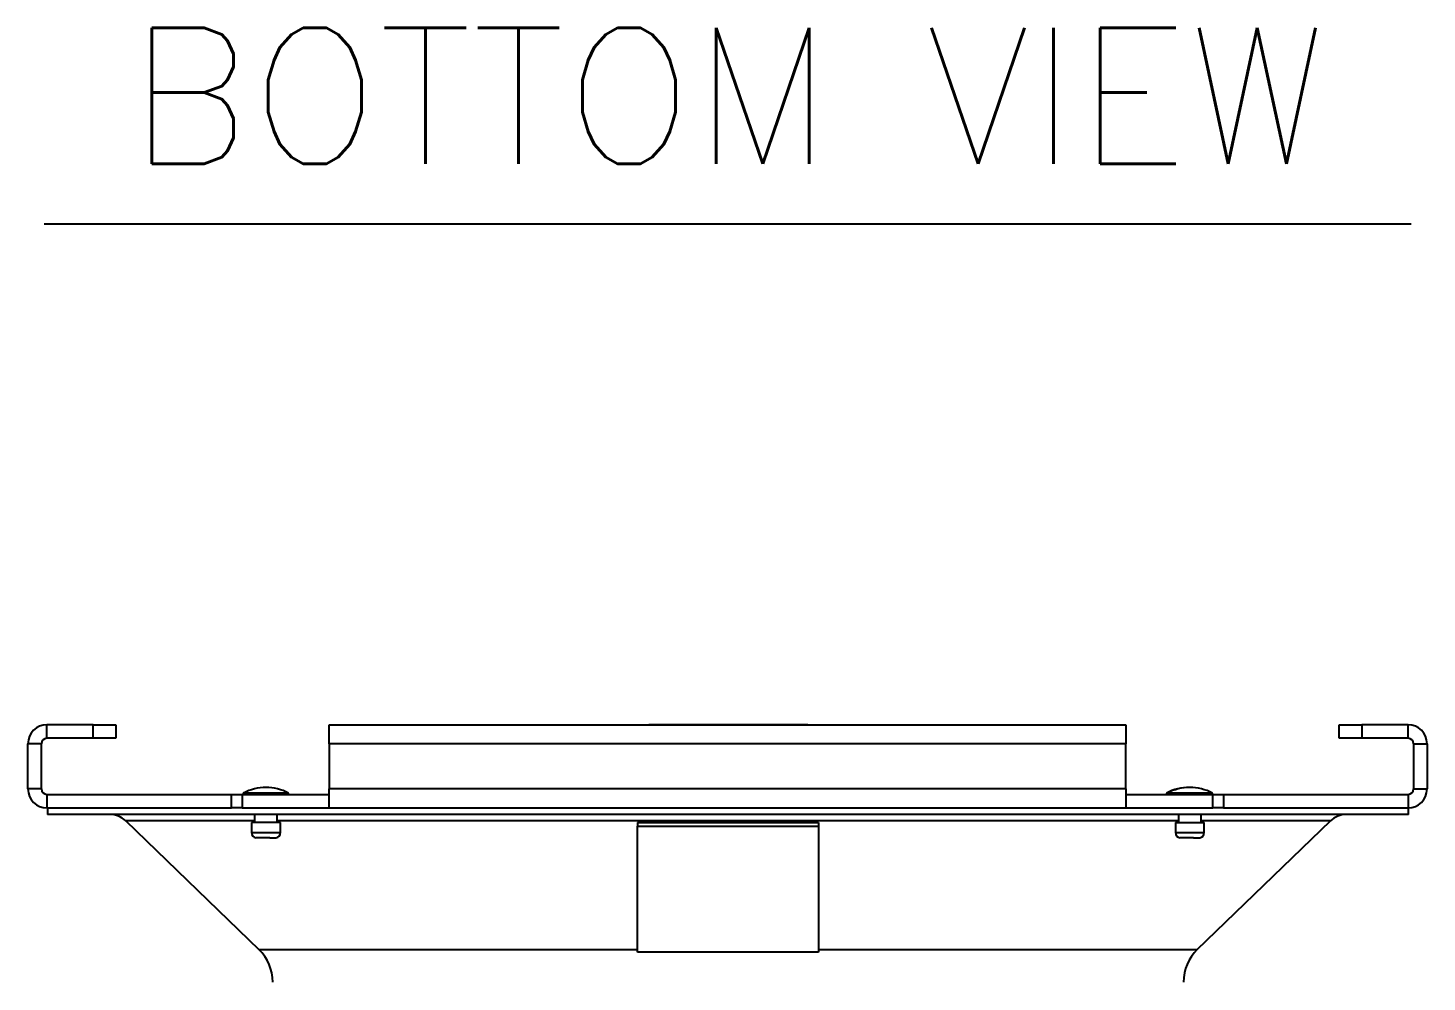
# Model space of a CAD drawing. Extents: x 16.7 to 113.1, y 4.5 to 84.5.
# Drawn here: x 50.09 to 57.82, y 22.09 to 27.36 of the extents above; entities that cross this region are included whole.
import ezdxf
from ezdxf.enums import TextEntityAlignment as Align

# ---------------------------------------------------------------- set-up
doc = ezdxf.new("R2010")
doc.units = 0
doc.header["$MEASUREMENT"] = 0
doc.layers.add('OBJECT', color=7, linetype='CONTINUOUS')
doc.styles.get("Standard").update_dxf_attribs({"font": 'SIMPLEX'})

msp = doc.modelspace()

# ---------------------------------------------------------------- linework, layer by layer
at = {"layer": 'OBJECT', "color": 1}
msp.add_line((50.1804, 26.2797), (57.7347, 26.2797), dxfattribs=at)
at = {"layer": 'OBJECT'}
for p, q in [((50.1966, 23.4365), (50.1966, 23.5114)), ((50.4516, 23.5114), (50.1966, 23.5114)), ((50.4516, 23.4365), (50.4516, 23.5114)), ((50.4516, 23.5114), (50.5766, 23.5114)), ((50.5766, 23.5114), (50.5766, 23.4365)), ((51.7566, 23.4065), (51.7566, 23.5114)), ((51.7566, 23.5114), (56.1566, 23.5114)), ((53.5187, 23.5114), (53.5222, 23.5115)), ((53.6472, 23.5115), (53.5222, 23.5115)), ((54.2722, 23.5115), (53.6472, 23.5115)), ((53.6472, 23.5114), (53.6472, 23.5115)), ((54.3972, 23.5115), (54.2722, 23.5115)), ((54.2722, 23.5114), (54.2722, 23.5115)), ((54.4008, 23.5114), (54.3972, 23.5115)), ((56.1566, 23.5114), (56.1566, 23.4065)), ((57.3366, 23.4365), (57.3366, 23.5114)), ((57.3366, 23.5114), (57.4616, 23.5114)), ((57.4616, 23.5114), (57.4616, 23.4365)), ((57.7166, 23.5114), (57.4616, 23.5114)), ((57.7166, 23.4365), (57.7166, 23.5114)), ((50.4516, 23.4365), (50.1966, 23.4365)), ((50.5766, 23.4365), (50.4516, 23.4365)), ((57.4616, 23.4365), (57.3366, 23.4365)), ((57.7166, 23.4365), (57.4616, 23.4365)), ((50.0917, 23.1564), (50.0917, 23.4065)), ((50.1666, 23.4065), (50.0917, 23.4065)), ((50.1666, 23.1564), (50.1666, 23.4065)), ((51.7566, 23.4065), (51.7566, 23.1564)), ((56.1566, 23.4065), (51.7566, 23.4065)), ((56.1566, 23.1564), (56.1566, 23.4065)), ((57.7466, 23.4065), (57.7466, 23.1564)), ((57.7466, 23.4065), (57.8215, 23.4065)), ((57.8215, 23.4065), (57.8215, 23.1564)), ((50.1666, 23.1564), (50.0917, 23.1564)), ((50.1966, 23.1264), (50.1966, 23.0515)), ((50.1966, 23.1264), (51.216, 23.1264)), ((51.216, 23.0515), (51.216, 23.1264)), ((51.216, 23.1264), (51.2757, 23.1264)), ((51.2757, 23.1264), (51.2757, 23.0515)), ((51.2757, 23.1264), (51.7566, 23.1264)), ((51.2814, 23.134), (51.2814, 23.1264)), ((51.5314, 23.134), (51.2814, 23.134)), ((51.5314, 23.1264), (51.5314, 23.134)), ((56.1566, 23.1564), (51.7566, 23.1564)), ((51.7566, 23.0515), (51.7566, 23.1564)), ((56.1566, 23.1564), (56.1566, 23.0515)), ((56.1566, 23.1264), (56.6374, 23.1264)), ((56.3817, 23.134), (56.3817, 23.1264)), ((56.386, 23.134), (56.3817, 23.134)), ((56.386, 23.134), (56.386, 23.1264)), ((56.636, 23.134), (56.386, 23.134)), ((56.636, 23.1264), (56.636, 23.134)), ((56.6374, 23.0515), (56.6374, 23.1264)), ((56.6374, 23.1264), (56.6971, 23.1264)), ((56.6971, 23.1264), (56.6971, 23.0515)), ((56.6971, 23.1264), (57.7166, 23.1264)), ((57.7166, 23.1264), (57.7166, 23.0515)), ((57.7466, 23.1564), (57.8215, 23.1564)), ((50.1966, 23.0515), (51.216, 23.0515)), ((50.1997, 23.0515), (50.1997, 23.0155)), ((51.2757, 23.0515), (51.216, 23.0515)), ((51.2757, 23.0515), (51.7566, 23.0515)), ((51.7566, 23.0515), (56.1566, 23.0515)), ((56.1566, 23.0515), (56.6374, 23.0515)), ((56.6971, 23.0515), (56.6374, 23.0515)), ((56.6971, 23.0515), (57.7166, 23.0515)), ((57.7197, 23.0515), (57.7166, 23.0515)), ((57.7197, 23.0155), (57.7197, 23.0515)), ((57.7197, 23.0155), (50.1997, 23.0155)), ((50.6315, 22.9804), (51.3674, 22.2696)), ((51.3439, 22.9804), (50.6315, 22.9804)), ((51.3264, 22.9704), (51.3264, 22.9154)), ((51.4864, 22.9704), (51.3264, 22.9704)), ((51.3439, 23.0155), (51.3439, 22.9704)), ((51.4689, 22.9704), (51.4689, 23.0155)), ((56.4485, 22.9804), (51.4689, 22.9804)), ((51.4864, 22.9154), (51.4864, 22.9704)), ((53.4597, 22.9715), (54.4597, 22.9715)), ((53.4597, 22.9715), (53.4597, 22.95)), ((54.4597, 22.9715), (54.4597, 22.95)), ((56.431, 22.9704), (56.431, 22.9154)), ((56.431, 22.9704), (56.591, 22.9704)), ((56.4485, 23.0155), (56.4485, 22.9704)), ((56.552, 22.2696), (57.2879, 22.9804)), ((56.5735, 22.9704), (56.5735, 23.0155)), ((57.2879, 22.9804), (56.5735, 22.9804)), ((56.591, 22.9154), (56.591, 22.9704)), ((51.3264, 22.9154), (51.4864, 22.9154)), ((51.4274, 22.8859), (51.3514, 22.8859)), ((51.4274, 22.8859), (51.4614, 22.8859)), ((53.4597, 22.95), (54.4597, 22.95)), ((53.4597, 22.2552), (53.4597, 22.95)), ((54.4597, 22.95), (54.4597, 22.2552)), ((56.431, 22.9154), (56.591, 22.9154)), ((56.532, 22.8859), (56.456, 22.8859)), ((56.532, 22.8859), (56.566, 22.8859)), ((51.3674, 22.2696), (53.4597, 22.2696)), ((54.4597, 22.2696), (56.552, 22.2696)), ((54.4597, 22.2552), (53.4597, 22.2552))]:
    msp.add_line(p, q, dxfattribs=at)
for centre, radius, start, end in [((50.1966, 23.4065), 0.1049, 90, 180), ((57.7166, 23.4065), 0.1049, 360, 90), ((50.1966, 23.4065), 0.03, 90, 180), ((57.7166, 23.4065), 0.03, 360, 90), ((50.1966, 23.1564), 0.1049, 180, 270), ((50.1966, 23.1564), 0.03, 180, 270), ((51.4064, 22.8927), 0.2717, 62.61209, 117.38791), ((56.5067, 22.8927), 0.2717, 89.54927, 117.38791), ((56.511, 22.8927), 0.2717, 62.61209, 117.38791), ((57.7166, 23.1564), 0.1049, 270, 0), ((57.7166, 23.1564), 0.03, 270, 0), ((50.5447, 22.8905), 0.125, 45.99227, 90), ((57.3748, 22.8905), 0.125, 90, 134.00773), ((51.3564, 22.9154), 0.03, 180, 260.40593), ((51.4564, 22.9154), 0.03, 279.59407, 0), ((56.461, 22.9154), 0.03, 180, 260.40593), ((56.561, 22.9154), 0.03, 279.59407, 0), ((51.1937, 22.0898), 0.25, 0, 45.99227), ((56.7257, 22.0898), 0.25, 134.00773, 180)]:
    msp.add_arc(centre, radius, start, end, dxfattribs=at)

# ---------------------------------------------------------------- texts
at = {"layer": 'OBJECT', "color": 1}
msp.add_text('BOTTOM VIEW', height=0.75, dxfattribs=at).set_placement((53.9586, 26.6111), align=Align.CENTER)

doc.saveas('drawing.dxf')
